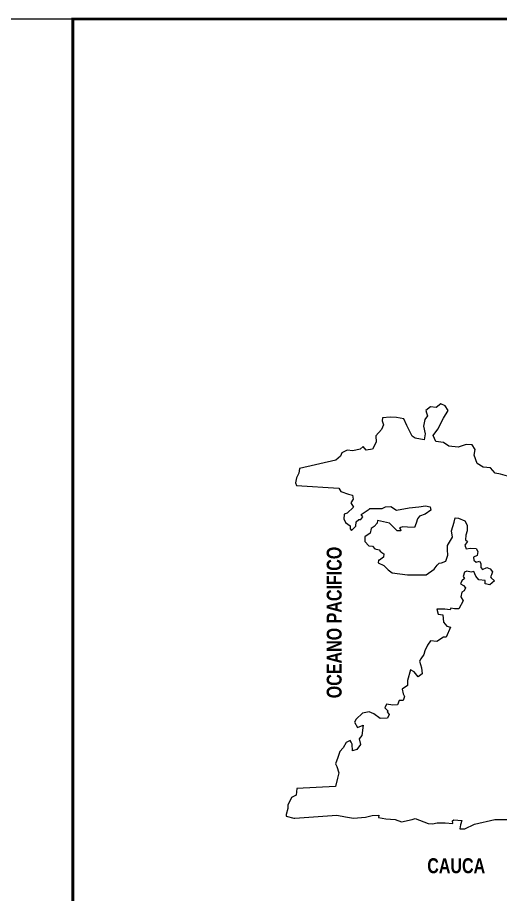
# Model space of a CAD drawing. Header units: metres. Extents: x 1097506 to 1098717, y 876450 to 877447.
# Drawn here: x 1098484.9 to 1098575.5, y 877282.1 to 877446.6 of the extents above; entities that cross this region are included whole.
import ezdxf

# ---------------------------------------------------------------- set-up
doc = ezdxf.new("R2010")
doc.units = ezdxf.units.M
doc.layers.add('area', color=6, linetype='Continuous')
doc.layers.add('VALLE', color=7, linetype='Continuous', lineweight=9)
doc.styles.add('UNO', font='impact.ttf', dxfattribs={"height": 0.04})

msp = doc.modelspace()

# ---------------------------------------------------------------- linework, layer by layer
at = {"layer": 'area', "color": 7}
msp.add_lwpolyline([(1097675.133, 877446.351), (1098495.308, 877446.351), (1098495.308, 876661.52), (1097675.133, 876661.52)], close=True, dxfattribs=at)
at = {"layer": 'area', "color": 7, "const_width": 0.533}
msp.add_lwpolyline([(1098716.776, 876661.52), (1098495.308, 876661.52), (1098495.308, 877446.351), (1098716.776, 877446.351)], close=True, dxfattribs=at)
at = {"layer": 'area', "flags": 128}
msp.add_lwpolyline([(1098495.308, 877446.351), (1098716.776, 877446.351)], dxfattribs=at)
at = {"layer": 'VALLE', "lineweight": 0, "ltscale": 0.1, "flags": 128}
msp.add_lwpolyline([(1098576.854, 877360.532), (1098575.53, 877360.965), (1098574.566, 877361.101), (1098573.688, 877362.099), (1098572.319, 877362.228), (1098571.141, 877362.967), (1098570.609, 877364.528), (1098570.793, 877365.595), (1098570.222, 877366.446), (1098569.107, 877366.478), (1098567.596, 877365.996), (1098565.82, 877366.22), (1098564.847, 877366.861), (1098563.426, 877367.04), (1098562.9, 877368.196), (1098563.792, 877369.376), (1098564.871, 877371.419), (1098565.707, 877372.902), (1098565.186, 877373.754), (1098564.37, 877374.145), (1098563.469, 877373.472), (1098562.405, 877373.555), (1098561.555, 877372.883), (1098561.664, 877372.429), (1098561.876, 877371.875), (1098561.33, 877371.208), (1098561.098, 877369.938), (1098561.427, 877368.475), (1098561.192, 877367.407), (1098559.516, 877367.683), (1098558.952, 877368.079), (1098557.956, 877370.087), (1098557.43, 877371.294), (1098556.007, 877371.574), (1098554.842, 877371.605), (1098553.375, 877371.478), (1098553.334, 877370.921), (1098553.599, 877370.216), (1098553.209, 877369.349), (1098552.166, 877368.116), (1098552.186, 877366.952), (1098551.55, 877365.624), (1098550.337, 877365.452), (1098549.769, 877366.151), (1098549.22, 877365.635), (1098547.808, 877365.308), (1098546.793, 877365.443), (1098545.788, 877364.97), (1098545.546, 877364.307), (1098544.647, 877363.583), (1098537.841, 877362.011), (1098537.704, 877361.147), (1098537.263, 877360.279), (1098537.077, 877359.314), (1098537.288, 877358.811), (1098545.191, 877358.326), (1098545.607, 877357.675), (1098547.033, 877357.192), (1098547.746, 877357.002), (1098547.91, 877356.245), (1098547.467, 877355.529), (1098547.936, 877354.726), (1098546.79, 877353.593), (1098546.236, 877353.432), (1098546.237, 877353.381), (1098546.149, 877352.569), (1098546.465, 877351.866), (1098546.875, 877351.569), (1098547.337, 877351.222), (1098547.346, 877350.665), (1098547.604, 877350.366), (1098548.401, 877351.189), (1098548.438, 877352), (1098548.937, 877352.414), (1098549.342, 877352.421), (1098549.688, 877352.933), (1098549.427, 877353.384), (1098549.978, 877353.748), (1098550.879, 877354.371), (1098551.028, 877354.525), (1098551.89, 877354.489), (1098553.358, 877354.514), (1098553.96, 877354.828), (1098554.972, 877354.896), (1098556.047, 877354.205), (1098558.42, 877354.6), (1098560.24, 877354.782), (1098561.452, 877355.005), (1098562.367, 877354.818), (1098562.478, 877354.212), (1098561.428, 877353.435), (1098560.371, 877353.063), (1098559.974, 877352.55), (1098559.735, 877351.735), (1098559.394, 877350.919), (1098558.076, 877350.998), (1098557.215, 877351.034), (1098556.61, 877350.872), (1098556.767, 877350.571), (1098556.822, 877350.319), (1098556.163, 877350.308), (1098555.545, 877350.956), (1098554.721, 877351.752), (1098552.485, 877352.221), (1098552.392, 877351.763), (1098551.846, 877351.096), (1098551.295, 877350.732), (1098551.107, 877349.868), (1098550.106, 877349.193), (1098550.069, 877348.331), (1098550.843, 877347.483), (1098551.502, 877347.444), (1098551.967, 877346.945), (1098552.78, 877346.757), (1098552.987, 877346.507), (1098553.296, 877346.208), (1098553.654, 877345.961), (1098553.614, 877345.353), (1098552.864, 877344.783), (1098552.661, 877344.78), (1098552.619, 877344.272), (1098553.64, 877343.783), (1098554.464, 877342.987), (1098555.233, 877342.443), (1098558.076, 877342.035), (1098559.139, 877342.053), (1098560.404, 877342.075), (1098561.62, 877342.044), (1098563.07, 877343.132), (1098563.666, 877343.851), (1098564.064, 877344.263), (1098564.469, 877344.27), (1098565.274, 877344.587), (1098565.66, 877345.708), (1098565.592, 877346.72), (1098565.628, 877347.581), (1098566.514, 877349.115), (1098566.342, 877350.277), (1098566.821, 877351.906), (1098567.01, 877352.719), (1098567.669, 877352.68), (1098568.842, 877352.193), (1098569.261, 877351.39), (1098569.279, 877350.327), (1098569.04, 877349.462), (1098568.953, 877348.599), (1098569.363, 877348.303), (1098568.967, 877347.789), (1098568.868, 877347.636), (1098569.133, 877346.931), (1098569.942, 877347.046), (1098571.006, 877347.014), (1098571.32, 877346.411), (1098571.18, 877345.7), (1098570.476, 877345.384), (1098570.537, 877344.778), (1098570.999, 877344.431), (1098571.604, 877344.593), (1098571.864, 877344.192), (1098571.876, 877343.433), (1098572.187, 877343.033), (1098572.99, 877343.452), (1098573.603, 877343.158), (1098574.017, 877342.608), (1098573.875, 877342.049), (1098573.678, 877341.691), (1098573.783, 877341.49), (1098574.4, 877340.944), (1098573.552, 877340.17), (1098572.688, 877340.358), (1098572.677, 877341.016), (1098571.511, 877341.097), (1098570.942, 877341.797), (1098570.522, 877342.651), (1098570.068, 877342.542), (1098569.255, 877342.73), (1098568.803, 877342.52), (1098568.513, 877341.705), (1098568.772, 877341.355), (1098568.272, 877340.941), (1098568.03, 877340.33), (1098568.592, 877340.035), (1098568.953, 877339.636), (1098568.709, 877339.075), (1098568.308, 877338.815), (1098568.12, 877337.951), (1098568.539, 877337.148), (1098567.703, 877335.665), (1098566.893, 877335.652), (1098566.233, 877335.792), (1098566.086, 877335.486), (1098565.121, 877335.622), (1098563.603, 877335.596), (1098563.871, 877334.689), (1098564.734, 877334.552), (1098564.86, 877333.136), (1098565.48, 877332.387), (1098566.141, 877332.246), (1098565.362, 877330.359), (1098564.856, 877330.351), (1098563.603, 877329.57), (1098562.437, 877329.652), (1098561.842, 877328.882), (1098561.354, 877327.81), (1098561.164, 877327.098), (1098560.57, 877326.278), (1098560.324, 877325.818), (1098560.75, 877324.61), (1098560.819, 877323.497), (1098560.12, 877322.928), (1098559.345, 877323.827), (1098558.63, 877324.22), (1098558.106, 877322.236), (1098558.072, 877321.273), (1098557.121, 877320.599), (1098557.288, 877319.69), (1098557.549, 877319.239), (1098557.309, 877318.475), (1098556.549, 877318.462), (1098556.209, 877317.646), (1098555.349, 877317.581), (1098554.13, 877317.763), (1098553.838, 877317.1), (1098554.456, 877316.452), (1098554.306, 877316.348), (1098554.669, 877315.848), (1098554.327, 877315.133), (1098552.96, 877315.11), (1098551.781, 877315.951), (1098550.914, 877316.342), (1098549.652, 877316.067), (1098548.455, 877314.983), (1098548.161, 877314.421), (1098548.684, 877313.417), (1098549.791, 877313.841), (1098549.52, 877311.912), (1098549.024, 877311.296), (1098549.295, 877310.237), (1098548.602, 877309.264), (1098547.745, 877309.047), (1098547.725, 877310.262), (1098547.515, 877310.663), (1098547.308, 877310.964), (1098546.605, 877310.597), (1098546.015, 877309.574), (1098545.418, 877308.906), (1098545.032, 877307.785), (1098544.596, 877306.613), (1098544.858, 877306.111), (1098545.233, 877304.902), (1098544.946, 877303.885), (1098544.567, 877302.359), (1098537.337, 877301.944), (1098537.205, 877300.726), (1098536.352, 877300.256), (1098535.617, 877298.826), (1098535.627, 877298.218), (1098535.342, 877297.1), (1098535.347, 877296.796), (1098536.772, 877296.364), (1098536.923, 877296.417), (1098544.81, 877296.945), (1098546.486, 877296.669), (1098547.959, 877296.39), (1098550.184, 877296.58), (1098551.495, 877296.906), (1098552.71, 877296.926), (1098552.666, 877296.521), (1098554.038, 877296.24), (1098555.761, 877296.168), (1098556.985, 877295.682), (1098558.952, 877296.12), (1098559.556, 877296.333), (1098561.953, 877295.361), (1098562.814, 877295.325), (1098563.672, 877295.491), (1098565.191, 877295.517), (1098566.611, 877295.389), (1098566.552, 877295.894), (1098566.802, 877296.101), (1098568.273, 877295.923), (1098568.033, 877295.16), (1098567.944, 877294.399), (1098568.856, 877294.414), (1098570.664, 877295.255), (1098574.498, 877296.13), (1098577.435, 877296.129)], dxfattribs=at)

# ---------------------------------------------------------------- texts
at = {"layer": 'VALLE', "lineweight": 0, "ltscale": 0.1, "style": 'UNO'}
msp.add_text('OCEANO PACIFICO', height=2.80734, rotation=90, dxfattribs=at).set_placement((1098545.738, 877318.885))
msp.add_text('CAUCA', height=2.8073, dxfattribs=at).set_placement((1098561.802, 877286.065))

doc.saveas('drawing.dxf')
